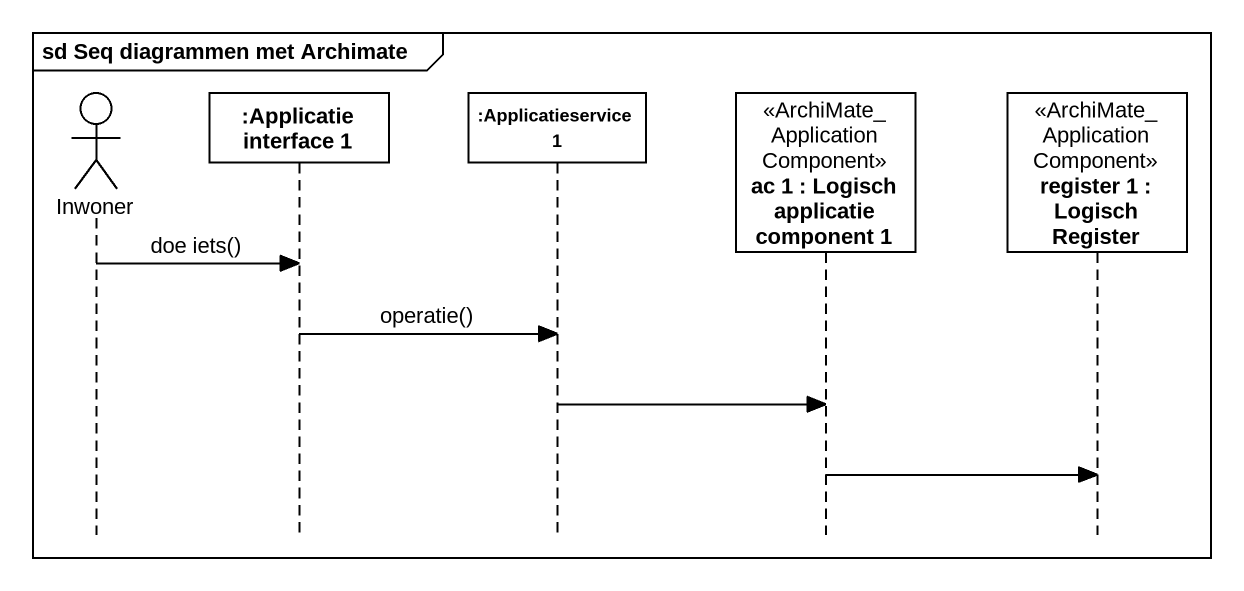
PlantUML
@startuml
mainframe sd Seq diagrammen met Archimate
hide footbox
actor Inwoner
participant ":Applicatie interface 1" as Applicatie_interface_1
participant ":Applicatieservice 1" as Applicatieservice_1
participant "ac 1 : Logisch applicatie component 1" as ac_1 <<ArchiMate_ApplicationComponent>>
participant "register 1 : Logisch Register" as register_1 <<ArchiMate_ApplicationComponent>>

Inwoner -> Applicatie_interface_1 : doe iets()
Applicatie_interface_1 -> Applicatieservice_1 : operatie()
Applicatieservice_1 -> ac_1
ac_1 -> register_1
@enduml
